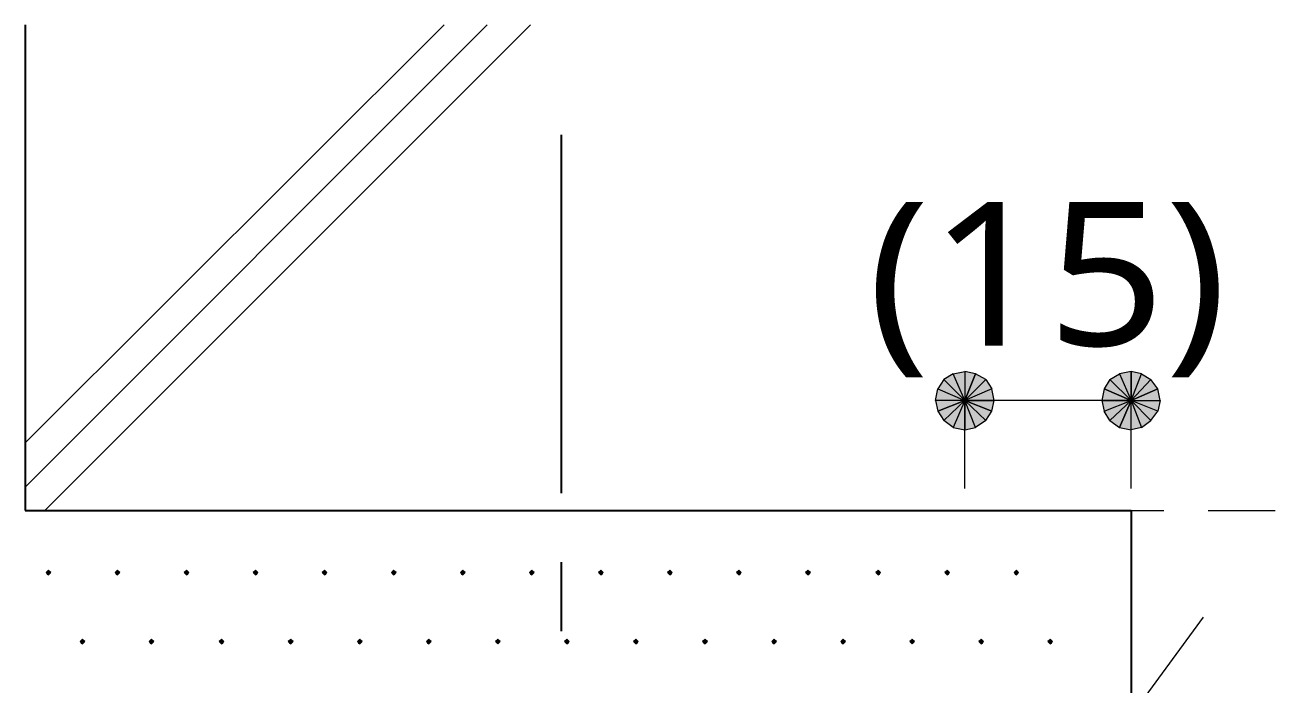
# Model space of a CAD drawing. Header units: millimetres. Extents: x 0 to 420, y 0 to 297.
# Drawn here: x 144.5 to 167.11, y 140.97 to 152.89 of the extents above; entities that cross this region are included whole.
import ezdxf
from ezdxf.enums import TextEntityAlignment as Align

# ---------------------------------------------------------------- set-up
doc = ezdxf.new("R2010")
doc.units = ezdxf.units.MM
doc.styles.add('kst32b', font='NotoSansJP-Variable.ttf')

msp = doc.modelspace()

# ---------------------------------------------------------------- hatches: boundary and pattern name
h = msp.add_hatch(color=7)
h.paths.add_polyline_path([(161.692, 146.579), (161.502, 146.621), (161.502, 146.092), (161.692, 146.579)])
h.paths.add_polyline_path([(161.502, 146.621), (161.502, 146.092), (161.29, 146.579), (161.502, 146.621)])
h.paths.add_polyline_path([(161.502, 146.092), (161.29, 146.579), (161.121, 146.473), (161.502, 146.092)])
h = msp.add_hatch(color=7)
h.paths.add_polyline_path([(162.031, 146.092), (161.988, 146.304), (161.502, 146.092), (162.031, 146.092)])
h.paths.add_polyline_path([(161.988, 146.304), (161.502, 146.092), (161.883, 146.473), (161.988, 146.304)])
h.paths.add_polyline_path([(161.502, 146.092), (161.883, 146.473), (161.692, 146.579), (161.502, 146.092)])
h = msp.add_hatch(color=7)
h.paths.add_polyline_path([(164.507, 146.621), (164.296, 146.579), (164.507, 146.092), (164.507, 146.621)])
h.paths.add_polyline_path([(164.296, 146.579), (164.507, 146.092), (164.126, 146.473), (164.296, 146.579)])
h.paths.add_polyline_path([(164.507, 146.092), (164.126, 146.473), (164.021, 146.304), (164.507, 146.092)])
h = msp.add_hatch(color=7)
h.paths.add_polyline_path([(164.994, 146.304), (164.867, 146.473), (164.507, 146.092), (164.994, 146.304)])
h.paths.add_polyline_path([(164.867, 146.473), (164.507, 146.092), (164.698, 146.579), (164.867, 146.473)])
h.paths.add_polyline_path([(164.507, 146.092), (164.698, 146.579), (164.507, 146.621), (164.507, 146.092)])
h = msp.add_hatch(color=7)
h.paths.add_polyline_path([(161.121, 146.473), (161.015, 146.304), (161.502, 146.092), (161.121, 146.473)])
h.paths.add_polyline_path([(161.015, 146.304), (161.502, 146.092), (160.972, 146.092), (161.015, 146.304)])
h.paths.add_polyline_path([(161.502, 146.092), (160.972, 146.092), (161.015, 145.902), (161.502, 146.092)])
for points in [[(164.021, 146.304), (163.978, 146.092), (164.507, 146.092), (164.021, 146.304)], [(161.988, 145.902), (162.031, 146.092), (161.502, 146.092), (161.988, 145.902)], [(144.928, 143.023), (144.907, 143.002), (144.886, 142.981), (144.907, 142.96), (144.928, 142.938), (144.949, 142.96), (144.971, 142.981), (144.949, 143.002), (144.928, 143.023)], [(146.177, 143.023), (146.156, 143.002), (146.135, 142.981), (146.156, 142.96), (146.177, 142.938), (146.198, 142.96), (146.219, 142.981), (146.198, 143.002), (146.177, 143.023)], [(147.426, 143.023), (147.405, 143.002), (147.384, 142.981), (147.405, 142.96), (147.426, 142.938), (147.447, 142.96), (147.468, 142.981), (147.447, 143.002), (147.426, 143.023)], [(148.675, 143.023), (148.654, 143.002), (148.632, 142.981), (148.654, 142.96), (148.675, 142.938), (148.696, 142.96), (148.717, 142.981), (148.696, 143.002), (148.675, 143.023)], [(149.924, 143.023), (149.902, 143.002), (149.881, 142.981), (149.902, 142.96), (149.924, 142.938), (149.945, 142.96), (149.966, 142.981), (149.945, 143.002), (149.924, 143.023)], [(151.172, 143.023), (151.151, 143.002), (151.13, 142.981), (151.151, 142.96), (151.172, 142.938), (151.194, 142.96), (151.215, 142.981), (151.194, 143.002), (151.172, 143.023)], [(152.421, 143.023), (152.4, 143.002), (152.379, 142.981), (152.4, 142.96), (152.421, 142.938), (152.442, 142.96), (152.463, 142.981), (152.442, 143.002), (152.421, 143.023)], [(153.67, 143.023), (153.649, 143.002), (153.628, 142.981), (153.649, 142.96), (153.67, 142.938), (153.691, 142.96), (153.712, 142.981), (153.691, 143.002), (153.67, 143.023)], [(154.919, 143.023), (154.898, 143.002), (154.877, 142.981), (154.898, 142.96), (154.919, 142.938), (154.94, 142.96), (154.961, 142.981), (154.94, 143.002), (154.919, 143.023)], [(156.168, 143.023), (156.146, 143.002), (156.125, 142.981), (156.146, 142.96), (156.168, 142.938), (156.189, 142.96), (156.21, 142.981), (156.189, 143.002), (156.168, 143.023)], [(157.417, 143.023), (157.395, 143.002), (157.374, 142.981), (157.395, 142.96), (157.417, 142.938), (157.438, 142.96), (157.459, 142.981), (157.438, 143.002), (157.417, 143.023)], [(158.665, 143.023), (158.644, 143.002), (158.623, 142.981), (158.644, 142.96), (158.665, 142.938), (158.687, 142.96), (158.708, 142.981), (158.687, 143.002), (158.665, 143.023)], [(159.935, 143.023), (159.914, 143.002), (159.893, 142.981), (159.914, 142.96), (159.935, 142.938), (159.957, 142.96), (159.978, 142.981), (159.957, 143.002), (159.935, 143.023)], [(161.184, 143.023), (161.163, 143.002), (161.142, 142.981), (161.163, 142.96), (161.184, 142.938), (161.205, 142.96), (161.227, 142.981), (161.205, 143.002), (161.184, 143.023)], [(162.433, 143.023), (162.412, 143.002), (162.391, 142.981), (162.412, 142.96), (162.433, 142.938), (162.454, 142.96), (162.475, 142.981), (162.454, 143.002), (162.433, 143.023)], [(145.542, 141.774), (145.521, 141.753), (145.5, 141.732), (145.521, 141.711), (145.542, 141.69), (145.563, 141.711), (145.584, 141.732), (145.563, 141.753), (145.542, 141.774)], [(146.791, 141.774), (146.77, 141.753), (146.749, 141.732), (146.77, 141.711), (146.791, 141.69), (146.812, 141.711), (146.833, 141.732), (146.812, 141.753), (146.791, 141.774)], [(148.061, 141.774), (148.04, 141.753), (148.019, 141.732), (148.04, 141.711), (148.061, 141.69), (148.082, 141.711), (148.103, 141.732), (148.082, 141.753), (148.061, 141.774)], [(149.31, 141.774), (149.288, 141.753), (149.267, 141.732), (149.288, 141.711), (149.31, 141.69), (149.331, 141.711), (149.352, 141.732), (149.331, 141.753), (149.31, 141.774)], [(150.559, 141.774), (150.537, 141.753), (150.516, 141.732), (150.537, 141.711), (150.559, 141.69), (150.58, 141.711), (150.601, 141.732), (150.58, 141.753), (150.559, 141.774)], [(151.807, 141.774), (151.786, 141.753), (151.765, 141.732), (151.786, 141.711), (151.807, 141.69), (151.829, 141.711), (151.85, 141.732), (151.829, 141.753), (151.807, 141.774)], [(153.056, 141.774), (153.035, 141.753), (153.014, 141.732), (153.035, 141.711), (153.056, 141.69), (153.077, 141.711), (153.099, 141.732), (153.077, 141.753), (153.056, 141.774)], [(154.305, 141.774), (154.284, 141.753), (154.263, 141.732), (154.284, 141.711), (154.305, 141.69), (154.326, 141.711), (154.347, 141.732), (154.326, 141.753), (154.305, 141.774)], [(155.554, 141.774), (155.533, 141.753), (155.512, 141.732), (155.533, 141.711), (155.554, 141.69), (155.575, 141.711), (155.596, 141.732), (155.575, 141.753), (155.554, 141.774)], [(156.803, 141.774), (156.782, 141.753), (156.76, 141.732), (156.782, 141.711), (156.803, 141.69), (156.824, 141.711), (156.845, 141.732), (156.824, 141.753), (156.803, 141.774)], [(158.052, 141.774), (158.03, 141.753), (158.009, 141.732), (158.03, 141.711), (158.052, 141.69), (158.073, 141.711), (158.094, 141.732), (158.073, 141.753), (158.052, 141.774)], [(159.3, 141.774), (159.279, 141.753), (159.258, 141.732), (159.279, 141.711), (159.3, 141.69), (159.321, 141.711), (159.343, 141.732), (159.321, 141.753), (159.3, 141.774)], [(160.549, 141.774), (160.528, 141.753), (160.507, 141.732), (160.528, 141.711), (160.549, 141.69), (160.57, 141.711), (160.592, 141.732), (160.57, 141.753), (160.549, 141.774)], [(161.798, 141.774), (161.777, 141.753), (161.756, 141.732), (161.777, 141.711), (161.798, 141.69), (161.819, 141.711), (161.84, 141.732), (161.819, 141.753), (161.798, 141.774)], [(163.047, 141.774), (163.026, 141.753), (163.004, 141.732), (163.026, 141.711), (163.047, 141.69), (163.068, 141.711), (163.089, 141.732), (163.068, 141.753), (163.047, 141.774)]]:
    msp.add_hatch(color=7).paths.add_polyline_path(points)
h = msp.add_hatch(color=7)
h.paths.add_polyline_path([(164.867, 145.732), (164.994, 145.902), (164.507, 146.092), (164.867, 145.732)])
h.paths.add_polyline_path([(164.994, 145.902), (164.507, 146.092), (165.037, 146.092), (164.994, 145.902)])
h.paths.add_polyline_path([(164.507, 146.092), (165.037, 146.092), (164.994, 146.304), (164.507, 146.092)])
h = msp.add_hatch(color=7)
h.paths.add_polyline_path([(161.015, 145.902), (161.121, 145.732), (161.502, 146.092), (161.015, 145.902)])
h.paths.add_polyline_path([(161.121, 145.732), (161.502, 146.092), (161.29, 145.605), (161.121, 145.732)])
h.paths.add_polyline_path([(161.502, 146.092), (161.29, 145.605), (161.502, 145.563), (161.502, 146.092)])
h = msp.add_hatch(color=7)
h.paths.add_polyline_path([(161.502, 145.563), (161.692, 145.605), (161.502, 146.092), (161.502, 145.563)])
h.paths.add_polyline_path([(161.692, 145.605), (161.502, 146.092), (161.883, 145.732), (161.692, 145.605)])
h.paths.add_polyline_path([(161.502, 146.092), (161.883, 145.732), (161.988, 145.902), (161.502, 146.092)])
h = msp.add_hatch(color=7)
h.paths.add_polyline_path([(163.978, 146.092), (164.021, 145.902), (164.507, 146.092), (163.978, 146.092)])
h.paths.add_polyline_path([(164.021, 145.902), (164.507, 146.092), (164.126, 145.732), (164.021, 145.902)])
h.paths.add_polyline_path([(164.507, 146.092), (164.126, 145.732), (164.296, 145.605), (164.507, 146.092)])
h = msp.add_hatch(color=7)
h.paths.add_polyline_path([(164.296, 145.605), (164.507, 145.563), (164.507, 146.092), (164.296, 145.605)])
h.paths.add_polyline_path([(164.507, 145.563), (164.507, 146.092), (164.698, 145.605), (164.507, 145.563)])
h.paths.add_polyline_path([(164.507, 146.092), (164.698, 145.605), (164.867, 145.732), (164.507, 146.092)])

# ---------------------------------------------------------------- linework, layer by layer
at = {"lineweight": 13}
for points in [[(144.505, 145.33), (152.083, 152.887)], [(144.505, 144.526), (152.866, 152.887)], [(144.865, 144.103), (153.649, 152.887)], [(164.507, 146.092), (161.502, 146.092)], [(161.502, 144.505), (161.502, 146.092)], [(164.507, 144.505), (164.507, 146.092)], [(164.507, 144.103), (165.1, 144.103)], [(165.904, 144.103), (167.111, 144.103)], [(163.724, 139.319), (165.82, 142.176)]]:
    msp.add_lwpolyline(points, dxfattribs=at)
at = {"lineweight": 25}
for points in [[(144.505, 152.887), (144.505, 144.103)], [(154.199, 150.897), (154.199, 144.42)], [(144.505, 144.103), (164.507, 144.103)], [(164.507, 144.103), (164.507, 138.091)], [(154.199, 143.171), (154.199, 141.922)]]:
    msp.add_lwpolyline(points, dxfattribs=at)
at = {"lineweight": 0}
for points in [[(161.502, 146.092), (161.29, 146.579), (161.121, 146.473)], [(161.502, 146.621), (161.502, 146.092), (161.29, 146.579)], [(161.692, 146.579), (161.502, 146.621), (161.502, 146.092)], [(161.502, 146.092), (161.883, 146.473), (161.692, 146.579)], [(164.296, 146.579), (164.507, 146.092), (164.126, 146.473)], [(164.507, 146.621), (164.296, 146.579), (164.507, 146.092)], [(164.507, 146.092), (164.698, 146.579), (164.507, 146.621)], [(164.867, 146.473), (164.507, 146.092), (164.698, 146.579)], [(161.015, 146.304), (161.502, 146.092), (160.972, 146.092)], [(161.121, 146.473), (161.015, 146.304), (161.502, 146.092)], [(161.988, 146.304), (161.502, 146.092), (161.883, 146.473)], [(162.031, 146.092), (161.988, 146.304), (161.502, 146.092)], [(164.021, 146.304), (163.978, 146.092), (164.507, 146.092)], [(164.507, 146.092), (164.126, 146.473), (164.021, 146.304)], [(164.994, 146.304), (164.867, 146.473), (164.507, 146.092)], [(164.507, 146.092), (165.037, 146.092), (164.994, 146.304)], [(161.502, 146.092), (160.972, 146.092), (161.015, 145.902)], [(161.015, 145.902), (161.121, 145.732), (161.502, 146.092)], [(161.121, 145.732), (161.502, 146.092), (161.29, 145.605)], [(161.502, 146.092), (161.29, 145.605), (161.502, 145.563)], [(161.502, 145.563), (161.692, 145.605), (161.502, 146.092)], [(161.692, 145.605), (161.502, 146.092), (161.883, 145.732)], [(161.502, 146.092), (161.883, 145.732), (161.988, 145.902)], [(161.988, 145.902), (162.031, 146.092), (161.502, 146.092)], [(163.978, 146.092), (164.021, 145.902), (164.507, 146.092)], [(164.021, 145.902), (164.507, 146.092), (164.126, 145.732)], [(164.507, 146.092), (164.126, 145.732), (164.296, 145.605)], [(164.296, 145.605), (164.507, 145.563), (164.507, 146.092)], [(164.507, 145.563), (164.507, 146.092), (164.698, 145.605)], [(164.507, 146.092), (164.698, 145.605), (164.867, 145.732)], [(164.867, 145.732), (164.994, 145.902), (164.507, 146.092)], [(164.994, 145.902), (164.507, 146.092), (165.037, 146.092)], [(144.928, 143.023), (144.907, 143.002), (144.886, 142.981), (144.907, 142.96), (144.928, 142.938), (144.949, 142.96), (144.971, 142.981), (144.949, 143.002)], [(146.177, 143.023), (146.156, 143.002), (146.135, 142.981), (146.156, 142.96), (146.177, 142.938), (146.198, 142.96), (146.219, 142.981), (146.198, 143.002)], [(147.426, 143.023), (147.405, 143.002), (147.384, 142.981), (147.405, 142.96), (147.426, 142.938), (147.447, 142.96), (147.468, 142.981), (147.447, 143.002)], [(148.675, 143.023), (148.654, 143.002), (148.632, 142.981), (148.654, 142.96), (148.675, 142.938), (148.696, 142.96), (148.717, 142.981), (148.696, 143.002)], [(149.924, 143.023), (149.902, 143.002), (149.881, 142.981), (149.902, 142.96), (149.924, 142.938), (149.945, 142.96), (149.966, 142.981), (149.945, 143.002)], [(151.172, 143.023), (151.151, 143.002), (151.13, 142.981), (151.151, 142.96), (151.172, 142.938), (151.194, 142.96), (151.215, 142.981), (151.194, 143.002)], [(152.421, 143.023), (152.4, 143.002), (152.379, 142.981), (152.4, 142.96), (152.421, 142.938), (152.442, 142.96), (152.463, 142.981), (152.442, 143.002)], [(153.67, 143.023), (153.649, 143.002), (153.628, 142.981), (153.649, 142.96), (153.67, 142.938), (153.691, 142.96), (153.712, 142.981), (153.691, 143.002)], [(154.919, 143.023), (154.898, 143.002), (154.877, 142.981), (154.898, 142.96), (154.919, 142.938), (154.94, 142.96), (154.961, 142.981), (154.94, 143.002)], [(156.168, 143.023), (156.146, 143.002), (156.125, 142.981), (156.146, 142.96), (156.168, 142.938), (156.189, 142.96), (156.21, 142.981), (156.189, 143.002)], [(157.417, 143.023), (157.395, 143.002), (157.374, 142.981), (157.395, 142.96), (157.417, 142.938), (157.438, 142.96), (157.459, 142.981), (157.438, 143.002)], [(158.665, 143.023), (158.644, 143.002), (158.623, 142.981), (158.644, 142.96), (158.665, 142.938), (158.687, 142.96), (158.708, 142.981), (158.687, 143.002)], [(159.935, 143.023), (159.914, 143.002), (159.893, 142.981), (159.914, 142.96), (159.935, 142.938), (159.957, 142.96), (159.978, 142.981), (159.957, 143.002)], [(161.184, 143.023), (161.163, 143.002), (161.142, 142.981), (161.163, 142.96), (161.184, 142.938), (161.205, 142.96), (161.227, 142.981), (161.205, 143.002)], [(162.433, 143.023), (162.412, 143.002), (162.391, 142.981), (162.412, 142.96), (162.433, 142.938), (162.454, 142.96), (162.475, 142.981), (162.454, 143.002)], [(145.542, 141.774), (145.521, 141.753), (145.5, 141.732), (145.521, 141.711), (145.542, 141.69), (145.563, 141.711), (145.584, 141.732), (145.563, 141.753)], [(146.791, 141.774), (146.77, 141.753), (146.749, 141.732), (146.77, 141.711), (146.791, 141.69), (146.812, 141.711), (146.833, 141.732), (146.812, 141.753)], [(148.061, 141.774), (148.04, 141.753), (148.019, 141.732), (148.04, 141.711), (148.061, 141.69), (148.082, 141.711), (148.103, 141.732), (148.082, 141.753)], [(149.31, 141.774), (149.288, 141.753), (149.267, 141.732), (149.288, 141.711), (149.31, 141.69), (149.331, 141.711), (149.352, 141.732), (149.331, 141.753)], [(150.559, 141.774), (150.537, 141.753), (150.516, 141.732), (150.537, 141.711), (150.559, 141.69), (150.58, 141.711), (150.601, 141.732), (150.58, 141.753)], [(151.807, 141.774), (151.786, 141.753), (151.765, 141.732), (151.786, 141.711), (151.807, 141.69), (151.829, 141.711), (151.85, 141.732), (151.829, 141.753)], [(153.056, 141.774), (153.035, 141.753), (153.014, 141.732), (153.035, 141.711), (153.056, 141.69), (153.077, 141.711), (153.099, 141.732), (153.077, 141.753)], [(154.305, 141.774), (154.284, 141.753), (154.263, 141.732), (154.284, 141.711), (154.305, 141.69), (154.326, 141.711), (154.347, 141.732), (154.326, 141.753)], [(155.554, 141.774), (155.533, 141.753), (155.512, 141.732), (155.533, 141.711), (155.554, 141.69), (155.575, 141.711), (155.596, 141.732), (155.575, 141.753)], [(156.803, 141.774), (156.782, 141.753), (156.76, 141.732), (156.782, 141.711), (156.803, 141.69), (156.824, 141.711), (156.845, 141.732), (156.824, 141.753)], [(158.052, 141.774), (158.03, 141.753), (158.009, 141.732), (158.03, 141.711), (158.052, 141.69), (158.073, 141.711), (158.094, 141.732), (158.073, 141.753)], [(159.3, 141.774), (159.279, 141.753), (159.258, 141.732), (159.279, 141.711), (159.3, 141.69), (159.321, 141.711), (159.343, 141.732), (159.321, 141.753)], [(160.549, 141.774), (160.528, 141.753), (160.507, 141.732), (160.528, 141.711), (160.549, 141.69), (160.57, 141.711), (160.592, 141.732), (160.57, 141.753)], [(161.798, 141.774), (161.777, 141.753), (161.756, 141.732), (161.777, 141.711), (161.798, 141.69), (161.819, 141.711), (161.84, 141.732), (161.819, 141.753)], [(163.047, 141.774), (163.026, 141.753), (163.004, 141.732), (163.026, 141.711), (163.047, 141.69), (163.068, 141.711), (163.089, 141.732), (163.068, 141.753)]]:
    msp.add_lwpolyline(points, close=True, dxfattribs=at)

# ---------------------------------------------------------------- texts
at = {"style": 'kst32b'}
msp.add_text('(15)', height=2.5989, dxfattribs=at).set_placement((159.745, 147.087), (166.242, 147.087), align=Align.FIT)

doc.saveas('drawing.dxf')
